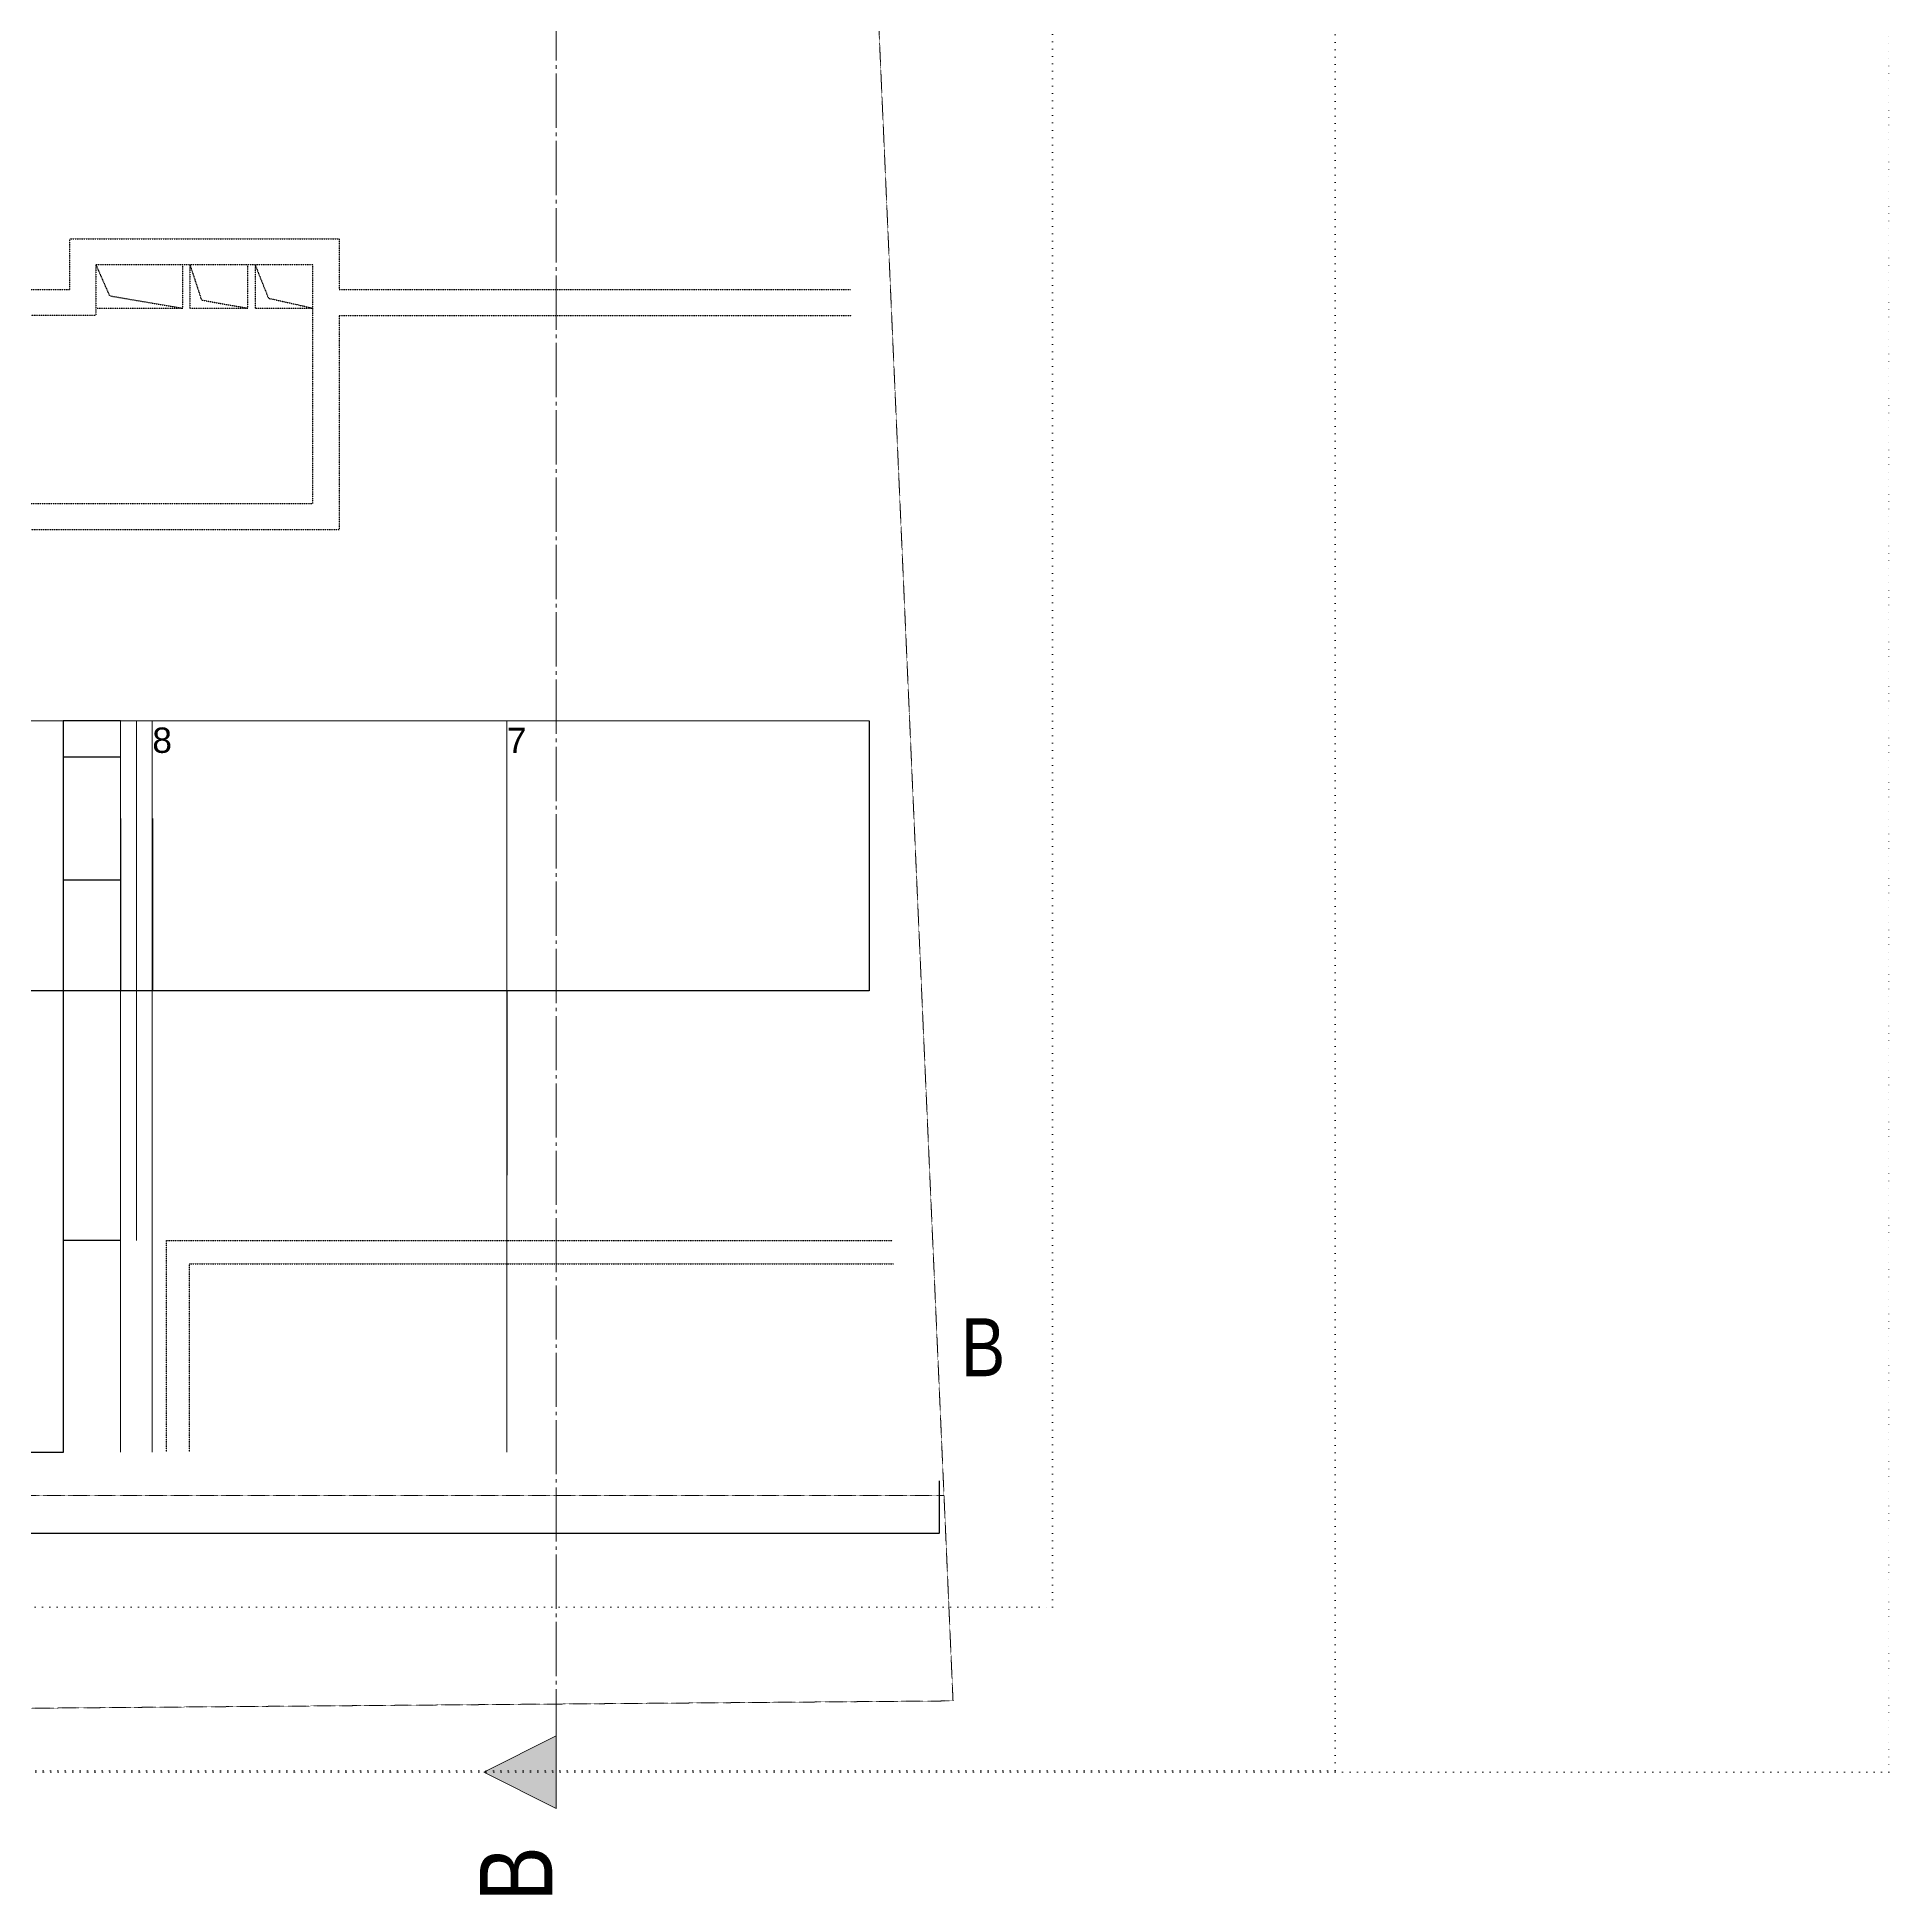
# Model space of a CAD drawing. Header units: centimetres. Extents: x 28113 to 82487, y -42944 to -12804.
# Drawn here: x 58239 to 59518, y -16210 to -14927 of the extents above; entities that cross this region are included whole.
import ezdxf

# ---------------------------------------------------------------- set-up
doc = ezdxf.new("R2010")
doc.units = ezdxf.units.CM
doc.header["$LTSCALE"] = 0.5
for name, pattern in [('Mixte 15', [0.93, 0.75, -0.065, 0.05, -0.065]), ('Mixte 8_2 tirets', [0.695, 0.4, -0.065, 0.05, -0.065, 0.05, -0.065]), ('Pointillé 1', [0.09, 0.05, -0.04]), ('Pointillé 1_5', [0.125, 0.075, -0.05]), ('Points 2', [0.1, 0, -0.1])]:
    doc.linetypes.add(name, pattern=pattern)
doc.layers.get('0').update_dxf_attribs({"linetype": 'CONTINUOUS'})
doc.layers.get('DEFPOINTS').update_dxf_attribs({"linetype": 'CONTINUOUS'})
for name, color, linetype in [('1  Hachures', 7, 'CONTINUOUS'), ('6 COMPL 2D', 7, 'CONTINUOUS'), ('6 Compl 2D 2 Détails', 7, 'CONTINUOUS'), ('6 Traits de Coupes', 7, 'CONTINUOUS'), ('7 ABORDS', 7, 'CONTINUOUS'), ('8  TEXTES', 7, 'CONTINUOUS'), ('9  COTATIONS', 7, 'CONTINUOUS')]:
    doc.layers.add(name, color=color, linetype=linetype)
doc.styles.get("Standard").update_dxf_attribs({"font": 'arial.ttf'})
doc.styles.add('STYLE_GENERE_2', font='')
doc.styles.add('STYLE_GENERE_3', font='')
doc.styles.get('STYLE_GENERE_2').set_extended_font_data('Univers LT 57 Condensed')
doc.styles.get('STYLE_GENERE_3').set_extended_font_data('Arial Occidental')
doc.dimstyles.new('STYLE_GENERE__2', dxfattribs={"dimtxt": 0.1, "dimasz": 0.095, "dimexe": 0.18, "dimexo": 0, "dimgap": 0.09, "dimtad": 1, "dimtih": 1, "dimtoh": 1, "dimdec": 0, "dimlfac": 100, "dimzin": 0, "dimdsep": 46, "dimtxsty": 'STYLE_GENERE_3', "dimblk": 'ARROWHEAD_7', "dimblk1": 'ARROWHEAD_7', "dimblk2": 'ARROWHEAD_7', "dimcen": 0.09, "dimclrd": 7, "dimclre": 7, "dimclrt": 256, "dimadec": 1, "dimazin": 0, "dimtfac": 1, "dimtdec": 4, "dimtmove": 0, "dimatfit": 3, "dimfxl": 1, "dimtolj": 1, "dimtzin": 0, "dimarcsym": 0})
doc.dimstyles.new('STYLE_GENERE__4', dxfattribs={"dimtxt": 0.1, "dimasz": 0.095, "dimexe": 0.18, "dimexo": 0, "dimgap": 0.09, "dimtad": 1, "dimdec": 0, "dimlfac": 100, "dimzin": 0, "dimdsep": 46, "dimtxsty": 'STYLE_GENERE_3', "dimblk": 'ARROWHEAD_7', "dimblk1": 'ARROWHEAD_7', "dimblk2": 'ARROWHEAD_7', "dimcen": 0.09, "dimclrd": 7, "dimclre": 7, "dimclrt": 256, "dimadec": 1, "dimazin": 0, "dimtfac": 1, "dimtdec": 4, "dimtmove": 0, "dimatfit": 3, "dimfxl": 1, "dimtolj": 1, "dimtzin": 0, "dimarcsym": 0})

# ---------------------------------------------------------------- blocks, each defined once
blk = doc.blocks.new('ARROWHEAD_7')
at = {"color": 0, "linetype": 'Continuous', "lineweight": 0}
for p, q in [((0, 0), (-1, 0)), ((-0.25, 0), (0.25, 0)), ((0, -0.25), (0, 0.25))]:
    blk.add_line(p, q, dxfattribs=at)
blk.add_circle((0, 0), 0.25, dxfattribs=at)
blk = doc.blocks.new('*D689')
at = {"layer": '9  COTATIONS', "color": 7, "linetype": 'Continuous', "lineweight": -2, "transparency": 16777216}
for p, q in [((56314.9, -15924.3), (56314.9, -15960.5)), ((58862.3, -15924.3), (58862.3, -15960.5)), ((56315, -15960.3), (58862.2, -15960.3))]:
    blk.add_line(p, q, dxfattribs=at)
at = {"layer": 'DEFPOINTS', "color": 0, "linetype": 'Continuous', "transparency": 16777216}
for p in [(56314.9, -15924.3), (58862.3, -15924.3), (58862.3, -15960.3)]:
    blk.add_point(p, dxfattribs=at)
at = {"layer": '9  COTATIONS', "color": 7, "linetype": 'Continuous', "lineweight": -2, "transparency": 16777216, "xscale": 0.095, "yscale": 0.095, "zscale": 0.095, "rotation": 180}
blk.add_blockref('ARROWHEAD_7', (56314.9, -15960.3), dxfattribs=at)
at = {"layer": '9  COTATIONS', "color": 7, "linetype": 'Continuous', "lineweight": -2, "transparency": 16777216, "xscale": 0.095, "yscale": 0.095, "zscale": 0.095}
blk.add_blockref('ARROWHEAD_7', (58862.3, -15960.3), dxfattribs=at)
at = {"layer": '9  COTATIONS', "color": 194, "linetype": 'Continuous', "true_color": 0x50009f, "transparency": 16777216, "insert": (57588.6, -15960.2), "char_height": 0.1, "attachment_point": 5, "style": 'STYLE_GENERE_3'}
blk.add_mtext('\\A1;254742', dxfattribs=at)
blk = doc.blocks.new('*D706')
at = {"layer": '9  COTATIONS', "color": 7, "linetype": 'Continuous', "lineweight": -2, "transparency": 16777216}
for p, q in [((58296.8, -15758.3), (58257.1, -15758.3)), ((58257.3, -15904.2), (58257.3, -15758.4)), ((57588.6, -15904.3), (58257.5, -15904.3))]:
    blk.add_line(p, q, dxfattribs=at)
at = {"layer": 'DEFPOINTS', "color": 0, "linetype": 'Continuous', "transparency": 16777216}
for p in [(58257.3, -15758.3), (58296.8, -15758.3), (57588.6, -15904.3)]:
    blk.add_point(p, dxfattribs=at)
at = {"layer": '9  COTATIONS', "color": 7, "linetype": 'Continuous', "lineweight": -2, "transparency": 16777216, "xscale": 0.095, "yscale": 0.095, "zscale": 0.095}
for p, rotation in [((58257.3, -15758.3), 90), ((58257.3, -15904.3), 270)]:
    blk.add_blockref('ARROWHEAD_7', p, dxfattribs=dict(at, rotation=rotation))
at = {"layer": '9  COTATIONS', "color": 194, "linetype": 'Continuous', "true_color": 0x50009f, "transparency": 16777216, "insert": (58257.2, -15831.3), "char_height": 0.1, "attachment_point": 5, "rotation": 90, "style": 'STYLE_GENERE_3'}
blk.add_mtext('\\A1;14601', dxfattribs=at)
blk = doc.blocks.new('*D707')
at = {"layer": '9  COTATIONS', "color": 7, "linetype": 'Continuous', "lineweight": -2, "transparency": 16777216}
for p, q in [((58296.8, -15509.3), (58257.1, -15509.3)), ((58257.3, -15758.2), (58257.3, -15509.4)), ((58296.8, -15758.3), (58257.1, -15758.3))]:
    blk.add_line(p, q, dxfattribs=at)
at = {"layer": 'DEFPOINTS', "color": 0, "linetype": 'Continuous', "transparency": 16777216}
for p in [(58257.3, -15509.3), (58296.8, -15509.3), (58296.8, -15758.3)]:
    blk.add_point(p, dxfattribs=at)
at = {"layer": '9  COTATIONS', "color": 7, "linetype": 'Continuous', "lineweight": -2, "transparency": 16777216, "xscale": 0.095, "yscale": 0.095, "zscale": 0.095}
for p, rotation in [((58257.3, -15509.3), 90), ((58257.3, -15758.3), 270)]:
    blk.add_blockref('ARROWHEAD_7', p, dxfattribs=dict(at, rotation=rotation))
at = {"layer": '9  COTATIONS', "color": 194, "linetype": 'Continuous', "true_color": 0x50009f, "transparency": 16777216, "insert": (58257.2, -15633.8), "char_height": 0.1, "attachment_point": 5, "rotation": 90, "style": 'STYLE_GENERE_3'}
blk.add_mtext('\\A1;24900', dxfattribs=at)
blk = doc.blocks.new('*D708')
at = {"layer": '9  COTATIONS', "color": 7, "linetype": 'Continuous', "lineweight": -2, "transparency": 16777216}
for p, q in [((58296.8, -15424.3), (58257.1, -15424.3)), ((58257.3, -15509.2), (58257.3, -15424.4)), ((58296.8, -15509.3), (58257.1, -15509.3))]:
    blk.add_line(p, q, dxfattribs=at)
at = {"layer": 'DEFPOINTS', "color": 0, "linetype": 'Continuous', "transparency": 16777216}
for p in [(58257.3, -15424.3), (58296.8, -15424.3), (58296.8, -15509.3)]:
    blk.add_point(p, dxfattribs=at)
at = {"layer": '9  COTATIONS', "color": 7, "linetype": 'Continuous', "lineweight": -2, "transparency": 16777216, "xscale": 0.095, "yscale": 0.095, "zscale": 0.095}
for p, rotation in [((58257.3, -15424.3), 90), ((58257.3, -15509.3), 270)]:
    blk.add_blockref('ARROWHEAD_7', p, dxfattribs=dict(at, rotation=rotation))
at = {"layer": '9  COTATIONS', "color": 194, "linetype": 'Continuous', "true_color": 0x50009f, "transparency": 16777216, "insert": (58257.2, -15466.8), "char_height": 0.1, "attachment_point": 5, "rotation": 90, "style": 'STYLE_GENERE_3'}
blk.add_mtext('\\A1;8500', dxfattribs=at)
blk = doc.blocks.new('*D709')
at = {"layer": '9  COTATIONS', "color": 7, "linetype": 'Continuous', "lineweight": -2, "transparency": 16777216}
for p, q in [((58296.8, -15399.3), (58257.1, -15399.3)), ((58257.3, -15424.2), (58257.3, -15399.4)), ((58296.8, -15424.3), (58257.1, -15424.3))]:
    blk.add_line(p, q, dxfattribs=at)
at = {"layer": 'DEFPOINTS', "color": 0, "linetype": 'Continuous', "transparency": 16777216}
for p in [(58257.3, -15399.3), (58296.8, -15399.3), (58296.8, -15424.3)]:
    blk.add_point(p, dxfattribs=at)
at = {"layer": '9  COTATIONS', "color": 7, "linetype": 'Continuous', "lineweight": -2, "transparency": 16777216, "xscale": 0.095, "yscale": 0.095, "zscale": 0.095}
for p, rotation in [((58257.3, -15399.3), 90), ((58257.3, -15424.3), 270)]:
    blk.add_blockref('ARROWHEAD_7', p, dxfattribs=dict(at, rotation=rotation))
at = {"layer": '9  COTATIONS', "color": 194, "linetype": 'Continuous', "true_color": 0x50009f, "transparency": 16777216, "insert": (58257.2, -15411.8), "char_height": 0.1, "attachment_point": 5, "rotation": 90, "style": 'STYLE_GENERE_3'}
blk.add_mtext('\\A1;2500', dxfattribs=at)
blk = doc.blocks.new('Plan de coupe_3_2', base_point=(8.147, 25.664))
at = {"layer": '6 Traits de Coupes', "color": 142, "linetype": 'Points 2', "lineweight": 0, "true_color": 0x009de0}
for p, q in [((28.841, 25.664), (28.841, -0.197)), ((28.841, -0.197), (9.279, -0.197))]:
    blk.add_line(p, q, dxfattribs=at)
blk = doc.blocks.new('Plan de coupe_4_2', base_point=(23.461, 25.654))
at = {"layer": '1  Hachures', "linetype": 'Continuous', "lineweight": 0, "true_color": 0x828282}
for points in [[(23.461, 25.904), (23.461, 25.404), (22.961, 25.654)], [(23.461, -0.456), (23.461, 0.044), (22.961, -0.206)]]:
    blk.add_hatch(color=8, dxfattribs=at).paths.add_polyline_path(points, flags=0)
at = {"layer": '6 Traits de Coupes', "color": 8, "linetype": 'Continuous', "lineweight": 0, "true_color": 0x828282}
for p, q in [((22.961, 25.654), (23.461, 25.904)), ((23.461, 25.904), (23.461, 25.404)), ((23.461, 25.404), (22.961, 25.654)), ((23.461, 0.044), (22.961, -0.206)), ((23.461, -0.456), (23.461, 0.044)), ((22.961, -0.206), (23.461, -0.456))]:
    blk.add_line(p, q, dxfattribs=at)
at = {"layer": '6 Traits de Coupes', "color": 142, "linetype": 'Points 2', "lineweight": 0, "true_color": 0x009de0}
for p, q in [((22.461, 25.654), (16.194, 25.654)), ((16.194, 25.654), (16.194, -0.206)), ((16.194, -0.206), (22.461, -0.206))]:
    blk.add_line(p, q, dxfattribs=at)
at = {"layer": '6 Traits de Coupes', "color": 142, "linetype": 'Mixte 15', "lineweight": 0, "true_color": 0x009de0}
for p, q in [((23.461, 25.404), (23.461, 12.456)), ((23.461, 12.456), (23.461, 0.044))]:
    blk.add_line(p, q, dxfattribs=at)
blk.add_point((23.461, 12.456), dxfattribs=at)
at = {"layer": '6 Traits de Coupes', "color": 8, "linetype": 'Continuous', "lineweight": 0, "true_color": 0x828282, "char_height": 0.5, "attachment_point": 7, "rotation": 90, "style": 'STYLE_GENERE_2'}
for insert in [(23.433, 26.054), (23.433, -1.1)]:
    blk.add_mtext('{B}', dxfattribs=dict(at, insert=insert))
blk = doc.blocks.new('Plan de coupe_5_2', base_point=(2.751, 25.654))
at = {"layer": '6 Traits de Coupes', "color": 142, "linetype": 'Points 2', "lineweight": 0, "true_color": 0x009de0}
for p, q in [((32.667, 25.654), (32.667, -0.206)), ((32.667, -0.206), (3.751, -0.206))]:
    blk.add_line(p, q, dxfattribs=at)
blk = doc.blocks.new('Plan de coupe_1_2', base_point=(-0.386, 19.355))
at = {"layer": '6 Traits de Coupes', "color": 142, "linetype": 'Points 2', "lineweight": 0, "true_color": 0x009de0}
for p, q in [((26.889, 0.933), (26.889, 18.355)), ((-0.386, 0.933), (26.889, 0.933))]:
    blk.add_line(p, q, dxfattribs=at)
blk = doc.blocks.new('*D664')
at = {"layer": '9  COTATIONS', "color": 7, "linetype": 'Continuous', "lineweight": -2, "transparency": 16777216}
for p, q in [((58296.8, -15466.8), (58296.8, -15585.7)), ((57966.8, -15716.8), (57966.8, -15585.3)), ((57966.8, -15585.5), (58296.7, -15585.5))]:
    blk.add_line(p, q, dxfattribs=at)
at = {"layer": 'DEFPOINTS', "color": 0, "linetype": 'Continuous', "transparency": 16777216}
for p in [(58296.8, -15466.8), (58296.8, -15585.5), (57966.8, -15716.8)]:
    blk.add_point(p, dxfattribs=at)
at = {"layer": '9  COTATIONS', "color": 7, "linetype": 'Continuous', "lineweight": -2, "transparency": 16777216, "xscale": 0.095, "yscale": 0.095, "zscale": 0.095, "rotation": 180}
blk.add_blockref('ARROWHEAD_7', (57966.8, -15585.5), dxfattribs=at)
at = {"layer": '9  COTATIONS', "color": 7, "linetype": 'Continuous', "lineweight": -2, "transparency": 16777216, "xscale": 0.095, "yscale": 0.095, "zscale": 0.095}
blk.add_blockref('ARROWHEAD_7', (58296.8, -15585.5), dxfattribs=at)
at = {"layer": '9  COTATIONS', "color": 194, "linetype": 'Continuous', "true_color": 0x50009f, "transparency": 16777216, "insert": (58131.8, -15585.4), "char_height": 0.1, "attachment_point": 5, "style": 'STYLE_GENERE_3'}
blk.add_mtext('\\A1;33000', dxfattribs=at)
blk = doc.blocks.new('*D665')
at = {"layer": '9  COTATIONS', "color": 7, "linetype": 'Continuous', "lineweight": -2, "transparency": 16777216}
for p, q in [((58296.8, -15466.8), (58296.8, -15585.7)), ((58318.8, -15466.8), (58318.8, -15585.7)), ((58296.8, -15585.5), (58318.7, -15585.5))]:
    blk.add_line(p, q, dxfattribs=at)
at = {"layer": 'DEFPOINTS', "color": 0, "linetype": 'Continuous', "transparency": 16777216}
for p in [(58296.8, -15466.8), (58318.8, -15466.8), (58318.8, -15585.5)]:
    blk.add_point(p, dxfattribs=at)
at = {"layer": '9  COTATIONS', "color": 7, "linetype": 'Continuous', "lineweight": -2, "transparency": 16777216, "xscale": 0.095, "yscale": 0.095, "zscale": 0.095, "rotation": 180}
blk.add_blockref('ARROWHEAD_7', (58296.8, -15585.5), dxfattribs=at)
at = {"layer": '9  COTATIONS', "color": 7, "linetype": 'Continuous', "lineweight": -2, "transparency": 16777216, "xscale": 0.095, "yscale": 0.095, "zscale": 0.095}
blk.add_blockref('ARROWHEAD_7', (58318.8, -15585.5), dxfattribs=at)
at = {"layer": '9  COTATIONS', "color": 194, "linetype": 'Continuous', "true_color": 0x50009f, "transparency": 16777216, "insert": (58307.8, -15585.4), "char_height": 0.1, "attachment_point": 5, "style": 'STYLE_GENERE_3'}
blk.add_mtext('\\A1;2200', dxfattribs=at)
blk = doc.blocks.new('*D666')
at = {"layer": '9  COTATIONS', "color": 7, "linetype": 'Continuous', "lineweight": -2, "transparency": 16777216}
for p, q in [((58318.8, -15466.8), (58318.8, -15585.7)), ((58318.8, -15585.5), (58563.7, -15585.5)), ((58563.8, -15713), (58563.8, -15585.3))]:
    blk.add_line(p, q, dxfattribs=at)
at = {"layer": 'DEFPOINTS', "color": 0, "linetype": 'Continuous', "transparency": 16777216}
for p in [(58318.8, -15466.8), (58563.8, -15585.5), (58563.8, -15713)]:
    blk.add_point(p, dxfattribs=at)
at = {"layer": '9  COTATIONS', "color": 7, "linetype": 'Continuous', "lineweight": -2, "transparency": 16777216, "xscale": 0.095, "yscale": 0.095, "zscale": 0.095, "rotation": 180}
blk.add_blockref('ARROWHEAD_7', (58318.8, -15585.5), dxfattribs=at)
at = {"layer": '9  COTATIONS', "color": 7, "linetype": 'Continuous', "lineweight": -2, "transparency": 16777216, "xscale": 0.095, "yscale": 0.095, "zscale": 0.095}
blk.add_blockref('ARROWHEAD_7', (58563.8, -15585.5), dxfattribs=at)
at = {"layer": '9  COTATIONS', "color": 194, "linetype": 'Continuous', "true_color": 0x50009f, "transparency": 16777216, "insert": (58441.3, -15585.4), "char_height": 0.1, "attachment_point": 5, "style": 'STYLE_GENERE_3'}
blk.add_mtext('\\A1;24500', dxfattribs=at)
blk = doc.blocks.new('*D667')
at = {"layer": '9  COTATIONS', "color": 7, "linetype": 'Continuous', "lineweight": -2, "transparency": 16777216}
for p, q in [((58814, -15399.3), (58814, -15585.7)), ((58563.8, -15713), (58563.8, -15585.3)), ((58563.8, -15585.5), (58813.9, -15585.5))]:
    blk.add_line(p, q, dxfattribs=at)
at = {"layer": 'DEFPOINTS', "color": 0, "linetype": 'Continuous', "transparency": 16777216}
for p in [(58814, -15399.3), (58814, -15585.5), (58563.8, -15713)]:
    blk.add_point(p, dxfattribs=at)
at = {"layer": '9  COTATIONS', "color": 7, "linetype": 'Continuous', "lineweight": -2, "transparency": 16777216, "xscale": 0.095, "yscale": 0.095, "zscale": 0.095, "rotation": 180}
blk.add_blockref('ARROWHEAD_7', (58563.8, -15585.5), dxfattribs=at)
at = {"layer": '9  COTATIONS', "color": 7, "linetype": 'Continuous', "lineweight": -2, "transparency": 16777216, "xscale": 0.095, "yscale": 0.095, "zscale": 0.095}
blk.add_blockref('ARROWHEAD_7', (58814, -15585.5), dxfattribs=at)
at = {"layer": '9  COTATIONS', "color": 194, "linetype": 'Continuous', "true_color": 0x50009f, "transparency": 16777216, "insert": (58688.9, -15585.4), "char_height": 0.1, "attachment_point": 5, "style": 'STYLE_GENERE_3'}
blk.add_mtext('\\A1;25025', dxfattribs=at)

msp = doc.modelspace()

# ---------------------------------------------------------------- linework, layer by layer
at = {"layer": '6 COMPL 2D', "linetype": 'Pointillé 1_5'}
for p, q in [((58261.751, -15101.303), (58261.751, -15066.303)), ((58261.751, -15066.303), (58447.751, -15066.303)), ((58447.751, -15066.303), (58447.751, -15101.303)), ((58429.751, -15084.303), (58279.751, -15084.303)), ((58279.751, -15084.303), (58279.751, -15119.303)), ((58429.751, -15249.303), (58429.751, -15084.303)), ((57834.751, -15101.303), (58261.751, -15101.303)), ((58447.751, -15101.303), (58801.13, -15101.303)), ((58279.751, -15119.303), (57816.751, -15119.303)), ((58447.751, -15119.303), (58801.922, -15119.303)), ((58447.751, -15119.303), (58447.751, -15267.303)), ((57493.751, -15249.303), (58429.751, -15249.303)), ((58447.751, -15267.303), (57691.751, -15267.303)), ((58328.251, -15758.303), (58328.251, -15904.294)), ((58328.251, -15758.303), (58830.011, -15758.303)), ((58344.251, -15774.303), (58344.251, -15904.294)), ((58344.251, -15774.303), (58830.715, -15774.303))]:
    msp.add_line(p, q, dxfattribs=at)
at = {"layer": '6 COMPL 2D', "linetype": 'Pointillé 1'}
for p, q in [((58279.751, -15084.303), (58289.196, -15105.724)), ((58339.753, -15114.303), (58339.753, -15084.303)), ((58344.753, -15084.303), (58344.753, -15114.303)), ((58384.753, -15084.303), (58344.753, -15084.303)), ((58344.753, -15084.303), (58352.716, -15108.696)), ((58384.753, -15114.303), (58384.753, -15084.303)), ((58389.753, -15084.303), (58389.753, -15114.303)), ((58389.753, -15084.303), (58398.963, -15107.396)), ((58289.196, -15105.724), (58339.753, -15114.303)), ((58352.716, -15108.696), (58384.753, -15114.303)), ((58398.963, -15107.396), (58429.753, -15114.303)), ((58279.753, -15114.303), (58339.753, -15114.303)), ((58344.753, -15114.303), (58384.753, -15114.303)), ((58389.753, -15114.303), (58429.753, -15114.303))]:
    msp.add_line(p, q, dxfattribs=at)
at = {"layer": '6 COMPL 2D', "color": 18, "linetype": 'Continuous', "lineweight": 0}
for p, q in [((58296.75, -15904.295), (58296.75, -15399.31)), ((58318.75, -15399.31), (58318.75, -15904.295))]:
    msp.add_line(p, q, dxfattribs=at)
at = {"layer": '6 Compl 2D 2 Détails', "color": 18, "linetype": 'Continuous', "lineweight": 0}
for p, q in [((58814.002, -15399.31), (57966.75, -15399.31)), ((58307.75, -15758.303), (58307.75, -15399.31)), ((58563.75, -15399.31), (58563.75, -15904.295))]:
    msp.add_line(p, q, dxfattribs=at)
at = {"layer": '7 ABORDS', "color": 30, "linetype": 'Mixte 8_2 tirets', "lineweight": 0, "true_color": 0xf5970a, "flags": 128}
msp.add_lwpolyline([(58767.665, -13724.18), (58865.704, -15934.304), (58871.942, -16076.182), (56291.259, -16096.631), (56312.468, -15182.993), (56318.661, -14853.963), (56329.658, -14854.229), (56357.43, -13660.19)], close=True, dxfattribs=at)
msp.add_lwpolyline([(58865.773, -15934.305), (55794.585, -15934.305)], dxfattribs=at)

# ---------------------------------------------------------------- block references
at = {"layer": '6 Traits de Coupes', "color": 142, "lineweight": 0, "true_color": 0x009de0, "xscale": 100, "yscale": 100, "zscale": 100}
for name, p in [('Plan de coupe_5_2', (56526.9, -13539.38)), ('Plan de coupe_3_2', (57066.456, -13538.416)), ('Plan de coupe_4_2', (58597.86, -13539.38)), ('Plan de coupe_1_2', (56213.111, -14169.298))]:
    msp.add_blockref(name, p, dxfattribs=at)

# ---------------------------------------------------------------- texts
at = {"layer": '8  TEXTES', "linetype": 'Continuous', "char_height": 17.5, "attachment_point": 7}
for s, insert in [('{8}', (58318.75, -15421.677)), ('{7}', (58563.75, -15421.59))]:
    msp.add_mtext(s, dxfattribs=dict(at, insert=insert))
at = {"layer": '8  TEXTES', "linetype": 'Continuous', "insert": (58877.479, -15831.938), "char_height": 40, "attachment_point": 4, "style": 'STYLE_GENERE_2'}
msp.add_mtext('{B}', dxfattribs=at)

# ---------------------------------------------------------------- dimensions: what is measured, and where the dimension line sits
at = {"layer": '9  COTATIONS', "linetype": 'Continuous'}
for base, p1, p2, picture, middle in [((58257.312, -15399.31), (58296.75, -15424.31), (58296.75, -15399.31), '*D709', (58257.172, -15411.81)), ((58257.312, -15424.31), (58296.75, -15509.306), (58296.75, -15424.31), '*D708', (58257.172, -15466.808)), ((58257.312, -15509.306), (58296.75, -15758.303), (58296.75, -15509.306), '*D707', (58257.172, -15633.804)), ((58257.312, -15758.303), (57588.594, -15904.309), (58296.75, -15758.303), '*D706', (58257.172, -15831.306))]:
    dim = msp.add_linear_dim(base=base, p1=p1, p2=p2, angle=90, dimstyle='STYLE_GENERE__4', dxfattribs=at)
    dim.commit()
    dim.dimension.update_dxf_attribs({"geometry": picture, "text_midpoint": middle})
for base, p1, p2, picture, middle in [((58814.002, -15585.491), (58563.75, -15713.047), (58814.002, -15399.31), '*D667', (58688.876, -15585.351)), ((58296.75, -15585.491), (57966.75, -15716.807), (58296.75, -15466.808), '*D664', (58131.75, -15585.351)), ((58318.75, -15585.491), (58296.75, -15466.808), (58318.75, -15466.808), '*D665', (58307.75, -15585.351)), ((58563.75, -15585.491), (58318.75, -15466.808), (58563.75, -15713.047), '*D666', (58441.25, -15585.351)), ((58862.306, -15960.318), (56314.884, -15924.316), (58862.306, -15924.303), '*D689', (57588.595, -15960.178))]:
    dim = msp.add_linear_dim(base=base, p1=p1, p2=p2, dimstyle='STYLE_GENERE__2', dxfattribs=at)
    dim.commit()
    dim.dimension.update_dxf_attribs({"geometry": picture, "text_midpoint": middle})

doc.saveas('drawing.dxf')
